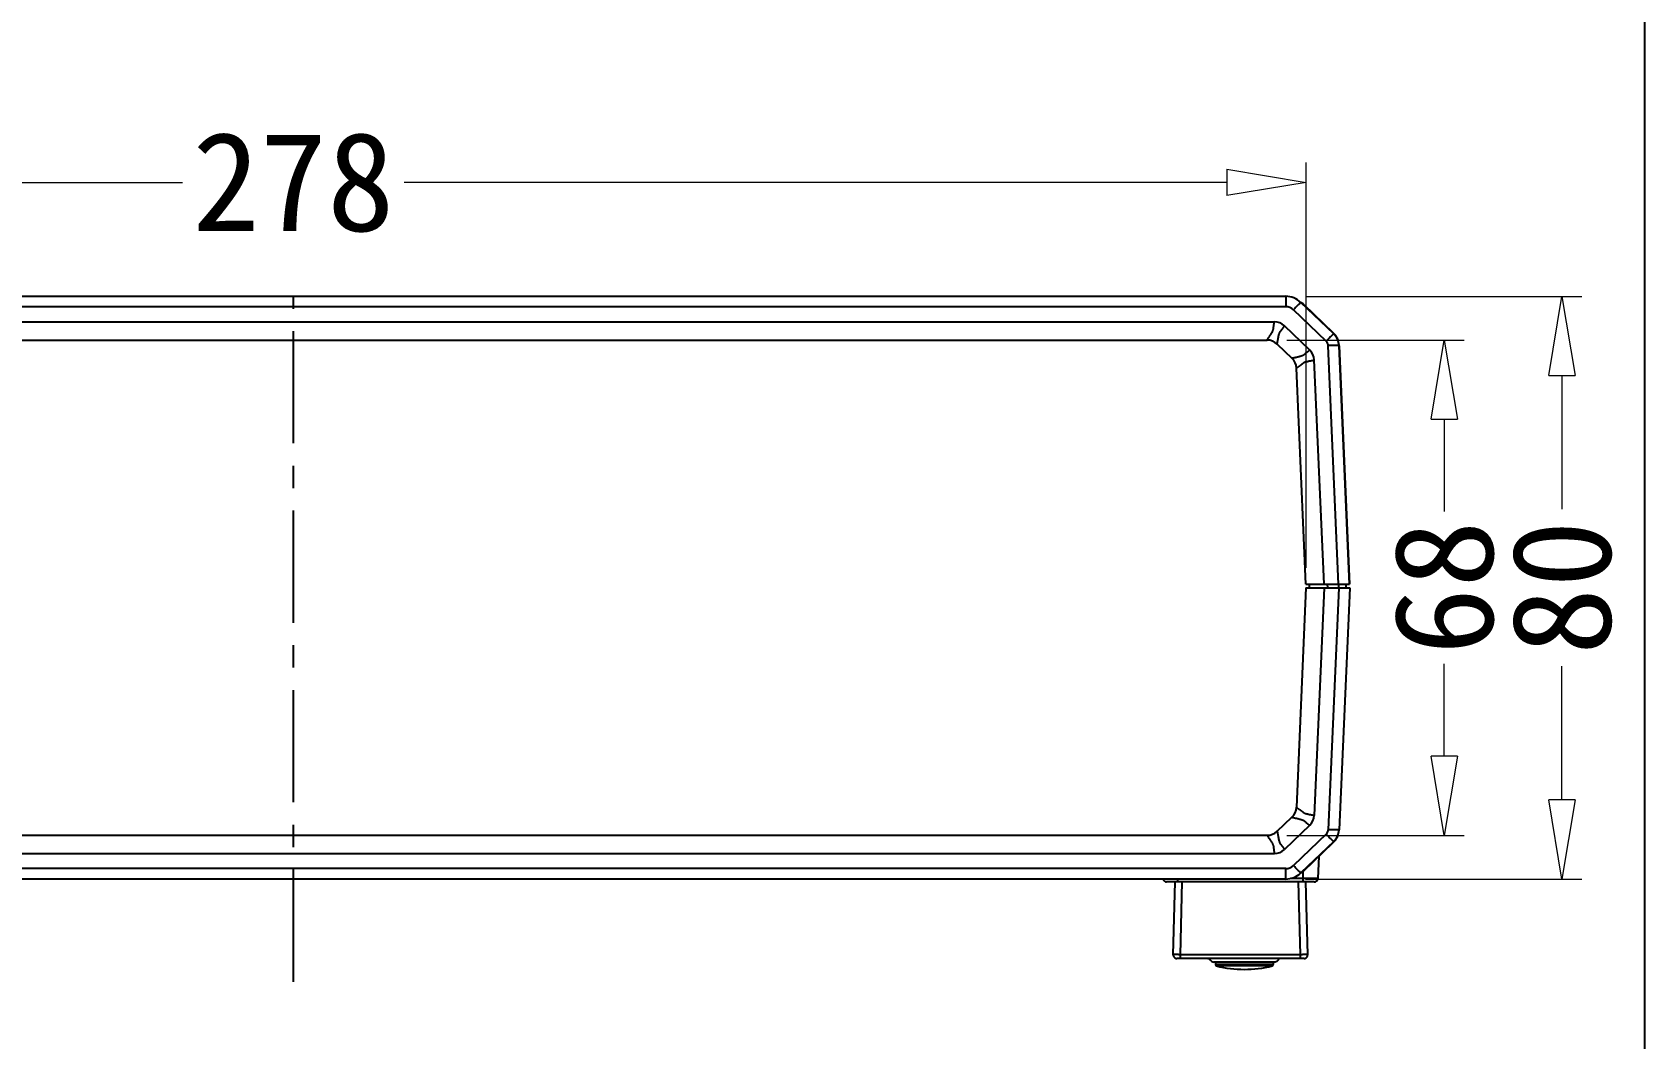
# Model space of a CAD drawing. Header units: millimetres. Extents: x 10368 to 13229, y -13270 to -11269.
# Drawn here: x 10854.1 to 11075.4, y -11734.8 to -11596.6 of the extents above; entities that cross this region are included whole.
import ezdxf

# ---------------------------------------------------------------- set-up
doc = ezdxf.new("R2010")
doc.units = ezdxf.units.MM
doc.linetypes.add('CENTER', pattern=[50.8, 31.75, -6.35, 6.35, -6.35])
doc.layers.add('dim', color=3, linetype='Continuous', lineweight=9)
doc.styles.add('FFS', font='simfang.ttf')
doc.dimstyles.new('YanXiu', dxfattribs={"dimtxt": 2.5, "dimasz": 2.2, "dimexe": 0.66, "dimexo": 0.66, "dimgap": 0.66, "dimtad": 0, "dimzin": 1, "dimdsep": 46, "dimtxsty": 'FFS', "dimcen": 0, "dimclrd": 256, "dimclre": 131, "dimclrt": 42, "dimazin": 0, "dimtfac": 1, "dimtofl": 0, "dimtmove": 0, "dimatfit": 3, "dimfxl": 0, "dimlwd": 5, "dimlwe": 5, "dimarcsym": 0})

# ---------------------------------------------------------------- blocks, each defined once
blk = doc.blocks.new('_ClosedBlank')
at = {"color": 0, "linetype": 'ByBlock', "lineweight": -2}
for p, q in [((-1, 0.167), (0, 0)), ((-1, 0.167), (-1, -0.167)), ((0, 0), (-1, -0.167))]:
    blk.add_line(p, q, dxfattribs=at)
blk = doc.blocks.new('*D10')
at = {"layer": 'Defpoints', "color": 0}
for p in [(-46.5, 637.75), (-324.5, 582.1), (-46.5, 582.1)]:
    blk.add_point(p, dxfattribs=at)
at = {"layer": 'dim', "color": 131, "lineweight": 5}
for p, q in [((-324.5, 584.82), (-324.5, 640.47)), ((-46.5, 584.82), (-46.5, 640.47))]:
    blk.add_line(p, q, dxfattribs=at)
at = {"layer": 'dim', "lineweight": 5}
for p, q in [((-313.62, 637.75), (-200.72, 637.75)), ((-57.38, 637.75), (-170.29, 637.75))]:
    blk.add_line(p, q, dxfattribs=at)
at = {"layer": 'dim', "lineweight": 5, "xscale": 10.88, "yscale": 10.88, "zscale": 10.88, "rotation": 180}
blk.add_blockref('_ClosedBlank', (-324.5, 637.75), dxfattribs=at)
at = {"layer": 'dim', "lineweight": 5, "xscale": 10.88, "yscale": 10.88, "zscale": 10.88}
blk.add_blockref('_ClosedBlank', (-46.5, 637.75), dxfattribs=at)
at = {"layer": 'dim', "color": 42, "insert": (-185.5, 637.75), "char_height": 13.6, "attachment_point": 5, "style": 'FFS'}
blk.add_mtext('278', dxfattribs=at)
blk = doc.blocks.new('*D22')
at = {"layer": 'Defpoints', "color": 0}
for p in [(-51.84, 616.1), (-27.52, 616.1), (-51.84, 548.1)]:
    blk.add_point(p, dxfattribs=at)
at = {"layer": 'dim', "color": 131, "lineweight": 5}
for p, q in [((-49.12, 616.1), (-24.8, 616.1)), ((-49.12, 548.1), (-24.8, 548.1))]:
    blk.add_line(p, q, dxfattribs=at)
at = {"layer": 'dim', "lineweight": 5}
for p, q in [((-27.52, 605.22), (-27.52, 592.54)), ((-27.52, 558.98), (-27.52, 571.67))]:
    blk.add_line(p, q, dxfattribs=at)
at = {"layer": 'dim', "lineweight": 5, "xscale": 10.88, "yscale": 10.88, "zscale": 10.88}
for p, rotation in [((-27.52, 616.1), 90), ((-27.52, 548.1), 270)]:
    blk.add_blockref('_ClosedBlank', p, dxfattribs=dict(at, rotation=rotation))
at = {"layer": 'dim', "color": 42, "insert": (-27.52, 582.1), "char_height": 13.6, "attachment_point": 5, "rotation": 90, "style": 'FFS'}
blk.add_mtext('68', dxfattribs=at)
blk = doc.blocks.new('*D23')
at = {"layer": 'Defpoints', "color": 0}
for p in [(-49.27, 622.1), (-11.36, 622.1), (-49.27, 542.1)]:
    blk.add_point(p, dxfattribs=at)
at = {"layer": 'dim', "color": 131, "lineweight": 5}
for p, q in [((-46.55, 622.1), (-8.64, 622.1)), ((-46.55, 542.1), (-8.64, 542.1))]:
    blk.add_line(p, q, dxfattribs=at)
at = {"layer": 'dim', "lineweight": 5}
for p, q in [((-11.36, 611.22), (-11.36, 592.87)), ((-11.36, 552.98), (-11.36, 571.34))]:
    blk.add_line(p, q, dxfattribs=at)
at = {"layer": 'dim', "lineweight": 5, "xscale": 10.88, "yscale": 10.88, "zscale": 10.88}
for p, rotation in [((-11.36, 622.1), 90), ((-11.36, 542.1), 270)]:
    blk.add_blockref('_ClosedBlank', p, dxfattribs=dict(at, rotation=rotation))
at = {"layer": 'dim', "color": 42, "insert": (-11.36, 582.1), "char_height": 13.6, "attachment_point": 5, "rotation": 90, "style": 'FFS'}
blk.add_mtext('80', dxfattribs=at)
blk = doc.blocks.new('u58')
at = {"color": 7, "linetype": 'Continuous'}
for p, q in [((-321.731, 636.777), (-49.273, 636.777)), ((-49.273, 635.342), (-321.731, 635.342)), ((-49.273, 636.777), (-49.273, 635.342)), ((-42.69, 631.629), (-47.198, 635.944)), ((-46.81, 635.655), (-42.752, 631.77)), ((-320.167, 633.277), (-50.836, 633.277)), ((-43.728, 630.61), (-48.235, 634.926)), ((-45.981, 629.398), (-49.452, 632.721)), ((-319.164, 630.777), (-51.839, 630.777)), ((-50.456, 630.221), (-48.433, 628.285)), ((-42.022, 597.277), (-43.451, 630)), ((-40.524, 597.277), (-41.952, 630)), ((-41.952, 630), (-40.524, 597.277)), ((-46.524, 597.277), (-47.818, 626.927)), ((-44.021, 597.277), (-45.364, 628.038)), ((-46.502, 596.777), (-47.818, 566.626)), ((-46.524, 597.277), (-40.524, 597.277)), ((-46.502, 596.777), (-40.502, 596.777)), ((-46.002, 596.777), (-46.028, 597.277)), ((-43.999, 596.777), (-45.364, 565.515)), ((-43.523, 596.777), (-43.547, 597.277)), ((-42, 596.777), (-43.451, 563.554)), ((-42, 596.777), (-42, 597.277)), ((-40.502, 596.777), (-41.952, 563.554)), ((-41.002, 596.777), (-40.976, 597.277)), ((-50.456, 563.332), (-48.433, 565.269)), ((-319.164, 562.777), (-51.839, 562.777)), ((-45.981, 564.156), (-49.452, 560.832)), ((-43.728, 562.943), (-48.235, 558.628)), ((-320.167, 560.277), (-50.836, 560.277)), ((-42.69, 561.925), (-47.198, 557.61)), ((-46.81, 557.899), (-42.752, 561.783)), ((-49.273, 558.211), (-321.731, 558.211)), ((-49.273, 556.777), (-49.273, 558.211)), ((-46.902, 556.377), (-46.902, 557.814)), ((-44.717, 559.902), (-44.877, 556.851)), ((-49.273, 556.777), (-321.731, 556.777)), ((-45.376, 556.377), (-65.627, 556.377)), ((-64.738, 546.39), (-64.477, 556.373)), ((-64.102, 556.377), (-64.102, 556.777)), ((-63.739, 546.39), (-63.477, 556.377)), ((-44.877, 556.851), (-48.608, 556.851)), ((-47.265, 546.39), (-47.526, 556.377)), ((-46.265, 546.39), (-46.527, 556.373)), ((-46.765, 545.877), (-64.239, 545.877)), ((-63.739, 545.877), (-63.739, 546.39)), ((-47.265, 546.39), (-63.739, 546.39)), ((-50.716, 545.377), (-59.216, 545.377)), ((-58.943, 545.377), (-58.937, 545.03)), ((-50.995, 545.03), (-58.937, 545.03)), ((-51.147, 544.839), (-58.785, 544.839)), ((-50.988, 545.377), (-50.995, 545.03)), ((-47.265, 545.877), (-47.265, 546.39))]:
    blk.add_line(p, q, dxfattribs=at)
at = {"color": 1, "linetype": 'CENTER', "ltscale": 0.485066}
blk.add_line((-185.502, 542.674), (-185.502, 636.777), dxfattribs=at)
at = {"color": 7, "linetype": 'Continuous'}
for centre, radius, start, end in [((-49.273, 633.777), 3, 46.25, 90), ((-49.273, 633.842), 1.5, 46.25349, 89.99651), ((-48.608, 633.777), 2.6, 46.25, 56.94923), ((-50.836, 631.275), 2.002, 46.25753, 90.00243), ((-44.55, 629.892), 2.6, 2.5, 46.25), ((-44.35, 629.895), 2.4, 2.5, 46.2498), ((-51.839, 628.777), 2, 46.25, 90.00001), ((-47.366, 627.95), 2.004, 2.50732, 46.2551), ((-44.35, 629.96), 0.9, 2.50016, 46.24984), ((-49.816, 626.84), 2, 2.49995, 46.25001), ((-49.816, 566.713), 2, 313.74999, 357.50005), ((-47.366, 565.603), 2.004, 313.7449, 357.49268), ((-51.839, 564.777), 2, 269.99999, 313.75), ((-44.35, 563.593), 0.9, 313.75016, 357.49984), ((-44.55, 563.661), 2.6, 313.75, 357.5), ((-44.35, 563.659), 2.4, 313.7502, 357.5), ((-50.836, 562.279), 2.002, 269.99757, 313.74247), ((-49.273, 559.712), 1.5, 270.00349, 313.74651), ((-48.608, 559.777), 2.6, 303.05077, 313.75), ((-65.627, 556.877), 0.5, 191.96651, 270), ((-49.273, 559.777), 3, 270, 313.75), ((-45.376, 556.877), 0.5, 270, 357), ((-64.239, 546.377), 0.5, 178.5, 270), ((-58.737, 545.034), 0.2, 181, 256.18294), ((-54.966, 560.368), 15.991, 256.18294, 283.81706), ((-51.194, 545.034), 0.2, 283.81706, 359), ((-46.765, 546.377), 0.5, 270, 1.5)]:
    blk.add_arc(centre, radius, start, end, dxfattribs=at)
for points, start_tangent, end_tangent in [([(-47.198, 635.944), (-47.286, 635.876), (-47.513, 635.66), (-47.846, 635.327), (-48.235, 634.926)], (-0.722364, 0.6915131), (-0.6922004, -0.7217054)), ([(-50.88, 633.034), (-50.869, 633.097), (-50.854, 633.179), (-50.843, 633.243), (-50.836, 633.277)], (0.1726652, 0.9849806), (0.3060179, 0.9520258)), ([(-51.839, 630.777), (-51.807, 630.829), (-51.772, 630.883), (-51.729, 630.95), (-51.681, 631.025), (-51.631, 631.103), (-51.577, 631.186), (-51.517, 631.275), (-51.451, 631.372), (-51.378, 631.474), (-51.302, 631.582), (-51.229, 631.697), (-51.163, 631.811), (-51.107, 631.919), (-51.059, 632.021), (-51.021, 632.119), (-50.991, 632.213), (-50.969, 632.303), (-50.954, 632.395)], (0.5231635, 0.8522323), (0.1259834, 0.9920324)), ([(-50.954, 632.395), (-50.945, 632.497), (-50.939, 632.602), (-50.929, 632.704), (-50.917, 632.806), (-50.901, 632.906), (-50.885, 633.004), (-50.88, 633.034)], (0.1259834, 0.9920324), (0.1726652, 0.9849806)), ([(-50.456, 630.221), (-50.453, 630.238), (-50.445, 630.282), (-50.433, 630.346), (-50.417, 630.425), (-50.4, 630.512), (-50.381, 630.604), (-50.363, 630.702), (-50.344, 630.808), (-50.325, 630.925), (-50.307, 631.05), (-50.286, 631.182), (-50.26, 631.316), (-50.228, 631.444), (-50.194, 631.56), (-50.157, 631.667), (-50.117, 631.764), (-50.073, 631.852), (-50.026, 631.931), (-49.976, 632.006), (-49.917, 632.08), (-49.85, 632.158), (-49.783, 632.243), (-49.721, 632.327), (-49.662, 632.41), (-49.606, 632.492), (-49.552, 632.57), (-49.504, 632.64), (-49.468, 632.695)], (0.170023, 0.9854401), (0.538852, 0.8424004)), ([(-42.69, 631.629), (-42.779, 631.561), (-43.006, 631.345), (-43.338, 631.012), (-43.728, 630.61)], (-0.722364, 0.6915131), (-0.6922, -0.7217058)), ([(-48.433, 628.285), (-48.415, 628.289), (-48.368, 628.301), (-48.3, 628.318), (-48.216, 628.34), (-48.122, 628.363), (-48.022, 628.386), (-47.918, 628.409), (-47.809, 628.432), (-47.697, 628.456), (-47.589, 628.48), (-47.487, 628.507), (-47.389, 628.536), (-47.295, 628.566), (-47.205, 628.593), (-47.119, 628.62), (-47.034, 628.648), (-46.949, 628.678), (-46.874, 628.71), (-46.814, 628.742), (-46.754, 628.783), (-46.693, 628.831), (-46.625, 628.893), (-46.542, 628.971), (-46.461, 629.044), (-46.386, 629.105), (-46.313, 629.16), (-46.243, 629.211), (-46.172, 629.262), (-46.104, 629.312), (-46.044, 629.356), (-46, 629.387), (-45.981, 629.398)], (0.9728583, 0.2314015), (0.9760151, 0.217703)), ([(-41.952, 630), (-42.067, 630.02), (-42.392, 630.027), (-42.878, 630.02), (-43.451, 630)], (-0.0436194, 0.9990482), (-0.9990518, -0.0435366)), ([(-47.818, 626.927), (-47.804, 626.938), (-47.765, 626.965), (-47.709, 627.005), (-47.641, 627.053), (-47.565, 627.106), (-47.484, 627.163), (-47.399, 627.221), (-47.309, 627.283), (-47.213, 627.351), (-47.117, 627.423), (-47.029, 627.493), (-46.952, 627.558), (-46.885, 627.614), (-46.822, 627.66)], (0.8242094, 0.5662852), (0.8276111, 0.5613019)), ([(-46.822, 627.66), (-46.758, 627.699), (-46.692, 627.733), (-46.621, 627.763), (-46.538, 627.789), (-46.429, 627.812), (-46.321, 627.835), (-46.222, 627.859), (-46.134, 627.878), (-46.072, 627.898), (-46.01, 627.907), (-45.934, 627.921), (-45.849, 627.936), (-45.758, 627.953), (-45.666, 627.971), (-45.578, 627.99), (-45.497, 628.008), (-45.43, 628.023), (-45.384, 628.033)], (0.8276111, 0.5613019), (0.9851421, 0.1717415)), ([(-48.433, 565.269), (-48.415, 565.264), (-48.368, 565.252), (-48.3, 565.235), (-48.216, 565.214), (-48.122, 565.191), (-48.022, 565.167), (-47.918, 565.145), (-47.809, 565.122), (-47.697, 565.098), (-47.589, 565.073), (-47.487, 565.046), (-47.389, 565.017), (-47.295, 564.988), (-47.205, 564.96), (-47.119, 564.933), (-47.034, 564.905), (-46.949, 564.875), (-46.874, 564.844), (-46.814, 564.811), (-46.754, 564.77), (-46.693, 564.722), (-46.625, 564.66), (-46.542, 564.582), (-46.461, 564.509), (-46.386, 564.448), (-46.313, 564.393), (-46.243, 564.342), (-46.172, 564.291), (-46.104, 564.242), (-46.044, 564.197), (-46, 564.167), (-45.981, 564.156)], (0.9728583, -0.2314015), (0.9760151, -0.217703)), ([(-47.818, 566.626), (-47.804, 566.616), (-47.765, 566.589), (-47.709, 566.549), (-47.641, 566.501), (-47.565, 566.447), (-47.484, 566.391), (-47.399, 566.333), (-47.309, 566.271), (-47.213, 566.203), (-47.117, 566.131), (-47.029, 566.06), (-46.952, 565.996), (-46.885, 565.94), (-46.822, 565.893)], (0.8242094, -0.5662852), (0.8276111, -0.5613019)), ([(-46.822, 565.893), (-46.758, 565.854), (-46.692, 565.82), (-46.621, 565.79), (-46.538, 565.765), (-46.429, 565.741), (-46.321, 565.719), (-46.222, 565.694), (-46.134, 565.676), (-46.072, 565.655), (-46.01, 565.647), (-45.934, 565.632), (-45.849, 565.617), (-45.758, 565.6), (-45.666, 565.582), (-45.578, 565.564), (-45.497, 565.546), (-45.43, 565.53), (-45.384, 565.52)], (0.8276111, -0.5613019), (0.9851421, -0.1717415)), ([(-51.839, 562.777), (-51.807, 562.725), (-51.772, 562.67), (-51.729, 562.603), (-51.681, 562.529), (-51.631, 562.45), (-51.577, 562.367), (-51.517, 562.278), (-51.451, 562.182), (-51.378, 562.08), (-51.302, 561.971), (-51.229, 561.856), (-51.163, 561.742), (-51.107, 561.635), (-51.059, 561.533), (-51.021, 561.435), (-50.991, 561.341), (-50.969, 561.25), (-50.954, 561.158)], (0.5231635, -0.8522323), (0.1259834, -0.9920324)), ([(-50.456, 563.332), (-50.453, 563.315), (-50.445, 563.271), (-50.433, 563.207), (-50.417, 563.129), (-50.4, 563.042), (-50.381, 562.95), (-50.363, 562.852), (-50.344, 562.745), (-50.325, 562.628), (-50.307, 562.504), (-50.286, 562.372), (-50.26, 562.238), (-50.228, 562.11), (-50.194, 561.993), (-50.157, 561.887), (-50.117, 561.79), (-50.073, 561.702), (-50.026, 561.622), (-49.976, 561.547), (-49.917, 561.474), (-49.85, 561.395), (-49.783, 561.31), (-49.721, 561.227), (-49.662, 561.144), (-49.606, 561.062), (-49.552, 560.984), (-49.504, 560.913), (-49.468, 560.859)], (0.170023, -0.9854401), (0.538852, -0.8424004)), ([(-42.69, 561.925), (-42.779, 561.992), (-43.006, 562.208), (-43.338, 562.542), (-43.728, 562.943)], (-0.722364, -0.6915131), (-0.6922, 0.7217058)), ([(-41.952, 563.554), (-42.067, 563.534), (-42.392, 563.527), (-42.878, 563.534), (-43.451, 563.554)], (-0.0436194, -0.9990482), (-0.9990518, 0.0435366)), ([(-50.954, 561.158), (-50.945, 561.057), (-50.939, 560.951), (-50.929, 560.849), (-50.917, 560.747), (-50.901, 560.647), (-50.885, 560.549), (-50.88, 560.52)], (0.1259834, -0.9920324), (0.1726652, -0.9849806)), ([(-50.88, 560.52), (-50.869, 560.456), (-50.854, 560.374), (-50.843, 560.31), (-50.836, 560.277)], (0.1726652, -0.9849806), (0.3060179, -0.9520258)), ([(-47.198, 557.61), (-47.286, 557.677), (-47.513, 557.893), (-47.846, 558.226), (-48.235, 558.628)], (-0.722364, -0.6915131), (-0.6922004, 0.7217054)), ([(-63.739, 546.39), (-63.961, 546.392), (-64.172, 546.394), (-64.362, 546.395), (-64.52, 546.395), (-64.639, 546.394), (-64.713, 546.392), (-64.738, 546.39)], (-0.9999146, 0.0130716), (-0.0304557, -0.9995361)), ([(-59.966, 545.877), (-59.216, 545.377)], (1, 0), (1, 0)), ([(-49.966, 545.877), (-50.716, 545.377)], (-1, 0), (-1, 0)), ([(-46.265, 546.39), (-46.29, 546.392), (-46.364, 546.394), (-46.483, 546.395), (-46.642, 546.395), (-46.831, 546.394), (-47.042, 546.392), (-47.265, 546.39)], (-0.0338993, 0.9994253), (-0.9999144, -0.0130876))]:
    blk.add_spline(points, degree=3, dxfattribs=dict(at, start_tangent=start_tangent, end_tangent=end_tangent))
at = {"layer": 'Defpoints', "color": 2}
for points in [[(0, 1000.236), (-707.31, 1000.236), (-707.31, 0), (0, 0)], [(0, 1000.236), (707.31, 1000.236), (707.31, 0), (0, 0)]]:
    blk.add_lwpolyline(points, close=True, dxfattribs=at)
at = {"layer": 'dim'}
dim = blk.add_linear_dim(base=(-46.502, 652.424), p1=(-324.502, 596.777), p2=(-46.502, 596.777), dimstyle='YanXiu', override={"dimscale": 1.7, "dimtxt": 8, "dimasz": 6.4, "dimexe": 1.5992, "dimexo": 1.5992, "dimgap": 1.5992, "dimzin": 8, "dimblk": 'ClosedBlank', "dimldrblk": 'ClosedBlank'}, dxfattribs=at)
dim.commit()
dim.dimension.update_dxf_attribs({"geometry": '*D10', "text_midpoint": (-185.502, 652.424), "insert": (0, 14.673)})
for base, p1, p2, picture, middle in [((-11.358, 636.777), (-49.273, 556.777), (-49.273, 636.777), '*D23', (-11.358, 596.777)), ((-27.518, 630.777), (-51.839, 562.777), (-51.839, 630.777), '*D22', (-27.518, 596.777))]:
    dim = blk.add_linear_dim(base=base, p1=p1, p2=p2, angle=90, dimstyle='YanXiu', override={"dimscale": 1.7, "dimtxt": 8, "dimasz": 6.4, "dimexe": 1.5992, "dimexo": 1.5992, "dimgap": 1.5992, "dimzin": 8, "dimblk": 'ClosedBlank', "dimldrblk": 'ClosedBlank'}, dxfattribs=at)
    dim.commit()
    dim.dimension.update_dxf_attribs({"geometry": picture, "text_midpoint": middle, "insert": (0, 14.673)})

msp = doc.modelspace()

# ---------------------------------------------------------------- block references
msp.add_blockref('u58', (11075.41, -12269.61))

doc.saveas('drawing.dxf')
